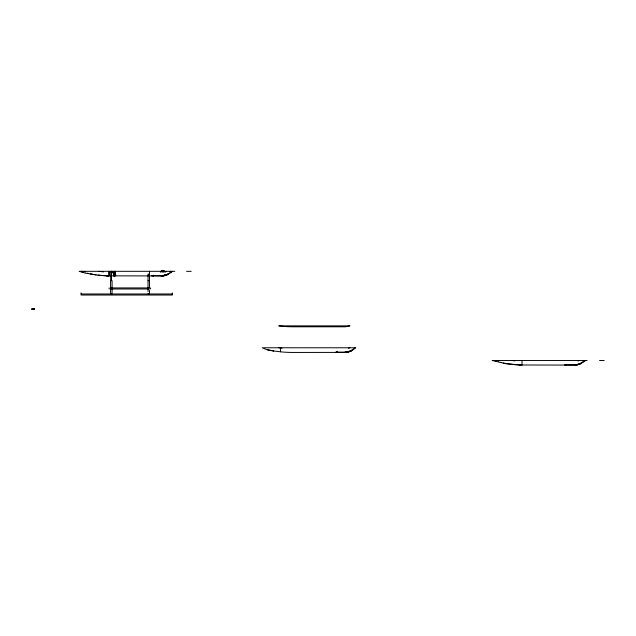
<?xml version="1.0" encoding="UTF-8"?>
<svg xmlns="http://www.w3.org/2000/svg" width="636" height="636" viewBox="0 0 636 636"><rect width="100%" height="100%" fill="white"/><g stroke="black" fill="none" stroke-linecap="round" stroke-linejoin="round"><path stroke-width="0.95" d="M111.34 271.318L111.332 280.667L111.499 271.318M109.034 275.937L109.05 271.318L109.05 275.937L97.165 275.11L85.113 273.059M161.528 271.135L161.52 271.787L164.072 271.787L164.072 270.856L161.52 270.856L161.631 271.437M522.021 360.477L522.013 365.096L505.819 363.689L492.113 360.477L587.108 360.477M113.86 273.067L114.329 273.067M113.86 274.227L114.329 274.227M114.782 271.318L114.44 271.914M114.687 273.067L114.098 273.655L113.502 273.067M114.687 274.227C113.431 276.39 112.771 271.516 113.518 271.477M162.927 271.23C164.287 271.58 162.347 271.206 163.603 271.23M163.031 271.318L163.571 271.143M583.474 361.312L584.42 360.477M355.103 347.773C350.158 352.924 342.494 352.352 335.999 351.978L335.999 352.447M110.958 293.323C109.368 294.985 113.295 294.985 111.705 293.323M171.792 271.318C166.497 276.684 158.674 275.825 151.845 275.523L151.845 275.992M172.61 271.318L167.578 274.665L163.42 275.937L106.276 275.833A116.499 116.499 0 0 1 100.091 275.34L98.063 275.11M584.762 360.477C579.468 365.835 571.645 364.985 564.816 364.682L564.816 365.144M585.589 360.477L580.549 363.824L576.391 365.096L519.246 364.985A116.499 116.499 0 0 1 513.061 364.5L509.69 364.086M581.471 362.751L582.473 362.083M166.409 271.318L165.09 271.834M579.388 360.477L578.06 360.994M349.824 347.773L348.433 348.29M148.578 293.252C146.542 294.675 150.748 295.231 149.15 293.323M164.454 275.595L165.09 275.094M160.463 275.682L163.412 275.754M162.005 270.896L162.8 270.896L162.8 271.787M186.555 271.318L191.229 271.318M114.687 271.437L115.498 271.437M81.917 271.842L82.06 271.318M114.162 271.914L113.582 271.62M115.498 272.725L112.691 272.725L112.691 271.318M114.615 275.849L113.574 275.992M110.585 292.592L110.585 280.667L112.087 280.667L112.087 292.592M148.021 280.667L149.524 280.667M110.926 280.667L110.958 271.318M110.585 287.925L149.524 287.925L149.524 271.318M110.585 288.99L149.524 288.99M81.098 293.975L172.316 293.975M599.525 360.477L604.2 360.477M82.06 271.842L81.917 271.318M106.276 275.833L108.144 275.913M519.246 364.985L521.115 365.072M281.963 348.146L278.743 347.773M514.882 360.851L511.821 360.477M98.85 271.318L101.911 271.699A101.251 101.251 0 0 0 103.66 271.866M148.578 274.1L148.053 273.925L148.021 291.59M273.711 350.985L282.209 351.994A131.342 131.342 0 0 0 293.101 352.447L346.676 352.392L351.048 351.12L355.778 347.773L262.326 347.773L266.595 349.625L273.711 350.985A111.332 111.332 0 0 1 267.533 349.856M96.052 274.839L94.064 274.537A101.132 101.132 0 0 1 90.169 273.83M509.023 363.991L507.035 363.689A101.132 101.132 0 0 1 505.731 363.466M500.27 362.329L501.16 362.56M87.291 273.178L88.189 273.401M84.588 272.908L79.142 271.318L174.805 271.318M494.371 360.477L496.239 361.065M81.4 271.326L83.268 271.914M164.064 271.031L163.73 271.787M498.64 361.065L497.575 360.477M85.669 271.914L84.596 271.318M584.293 360.803L584.746 361.049M171.323 271.644L171.776 271.898M113.542 271.874L113.311 271.389M581.145 362.949L581.376 363.355M580.525 363.299L580.755 363.705M168.174 273.79L168.405 274.203M167.554 274.14L167.785 274.553M351.708 350.237L351.923 350.651M351.032 350.595L351.255 351.008M580.143 363.49L580.342 363.919M579.539 363.776L579.73 364.197M167.173 274.339L167.371 274.76M166.56 274.617L166.759 275.046M350.651 350.786L350.834 351.215M349.991 351.072L350.174 351.501M579.142 363.935L579.301 364.372M578.545 364.15L578.696 364.587M166.171 274.784L166.33 275.221M165.567 274.998L165.726 275.436M349.593 351.223L349.744 351.668M348.941 351.446L349.092 351.891M578.14 364.277L578.251 364.73M577.552 364.428L577.663 364.873M165.169 275.118L165.281 275.571M164.573 275.269L164.692 275.722M348.536 351.565L348.639 352.018M347.892 351.724L348.003 352.177M577.138 364.507L577.21 364.969M576.55 364.595L576.621 365.056M164.168 275.356L164.231 275.817M163.579 275.444L163.651 275.905M347.479 351.803L347.542 352.265M346.835 351.899L346.906 352.36M576.137 364.643L576.16 365.104M575.58 364.666L575.604 365.136M163.166 275.483L163.19 275.952M162.601 275.515L162.625 275.984M346.421 351.939L346.437 352.4M345.809 351.97L345.833 352.431M575.135 364.682L575.135 365.144M566.406 364.682L566.406 365.144M566.31 364.682L566.31 365.144M565.404 364.682L565.404 365.144M345.356 351.978L345.356 352.447M337.191 351.978L337.191 352.447M337.072 351.978L337.072 352.447M336.492 351.978L336.492 352.447M280.54 347.773L280.54 351.835M172.316 292.91L172.316 295.032L81.098 295.032L81.098 292.91M170.345 271.318L170.345 271.842L170.202 271.318M165.09 271.318L165.09 272.256M164.621 274.943L164.621 275.475M163.683 270.856L163.683 271.787M162.164 275.523L162.164 275.992M162.053 270.856L162.093 271.739M161.862 270.856L161.862 271.787M161.862 275.682L160.932 275.682M160.463 271.318L160.463 272.256M153.435 275.523L153.435 275.992M153.34 275.523L153.34 275.992M152.433 275.523L152.433 275.992M150.589 287.925L150.589 288.99M149.524 290.413L149.524 292.592M115.498 271.318L115.625 275.992M114.615 275.992C115.156 274.156 114.695 269.592 114.027 272.725M114.098 271.318L114.098 275.992M111.093 271.318L111.093 272.303M109.122 287.925L109.122 288.99M34.01 308.73L34.01 309.573M32.142 308.73L32.142 309.573M505.071 363.355A101.132 101.132 0 0 1 503.148 362.981M349.824 325.855L345.563 326.793L293.18 326.793A112 112 0 0 1 281.963 326.236L278.743 325.855L349.824 325.855M34.344 308.73L31.848 308.73L31.8 309.525L34.344 309.573L34.344 308.73"/></g></svg>
